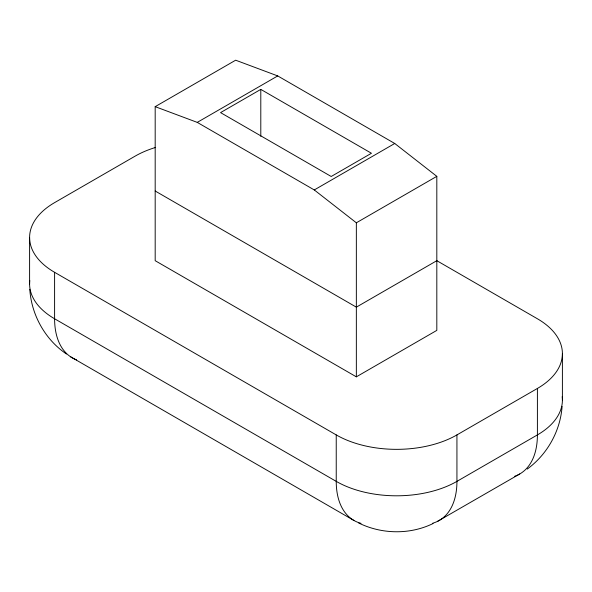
<?xml version="1.0" encoding="UTF-8"?>
<svg xmlns="http://www.w3.org/2000/svg" width="592" height="592" viewBox="0 0 592 592"><rect width="100%" height="100%" fill="white"/><g stroke="black" fill="none" stroke-linecap="round" stroke-linejoin="round"><path stroke-width="0.89" d="M29.6 237.466L29.6 283.923M562.4 353.609L562.4 400.066M562.097 406.386C560.365 431.072 547.208 454.508 527.235 469.079M155.185 106.656L235.653 60.199L277.722 75.924L394.746 143.486L436.815 176.342L436.815 330.38L356.347 376.838L155.185 260.695L155.185 106.656L197.254 122.381L314.278 189.943L356.347 222.799L356.347 376.838M197.254 122.381L277.722 75.924M260.798 89.385L220.564 112.613L331.202 176.49L371.436 153.261L260.798 89.385L260.798 136.301M314.278 189.943L394.746 143.486M356.347 222.799L436.815 176.342M436.815 260.695L356.347 307.152L155.185 191.009M155.637 147.415A85.352 49.277 0 0 0 135.065 156.17L54.597 202.627A85.352 49.277 0 0 0 54.597 272.313L336.234 434.913A85.352 49.277 0 0 0 456.935 434.913L537.403 388.456A85.352 49.277 0 0 0 537.403 318.77L436.593 260.561M437.458 521.397L519.724 473.985M433.078 523.528C409.916 534.85 381.692 534.332 358.648 522.973M353.912 520.442L70.544 356.754M66.511 354.023C45.125 339.63 31.457 314.929 29.778 289.296M537.403 388.456L537.403 434.913A85.352 49.277 60 0 1 514.677 476.279M456.935 434.913L456.935 481.37A85.352 49.277 60 0 1 432.782 523.187M336.234 434.913L336.234 481.37A85.352 49.277 -60 0 0 361.009 523.358M54.597 272.313L54.597 318.77A85.352 49.277 -60 0 0 76.62 359.884M29.8 280.527A85.352 49.277 0 0 0 54.597 318.77L336.234 481.37A85.352 49.277 0 0 0 456.935 481.37L537.403 434.913A85.352 49.277 0 0 0 562.2 396.67"/></g></svg>
